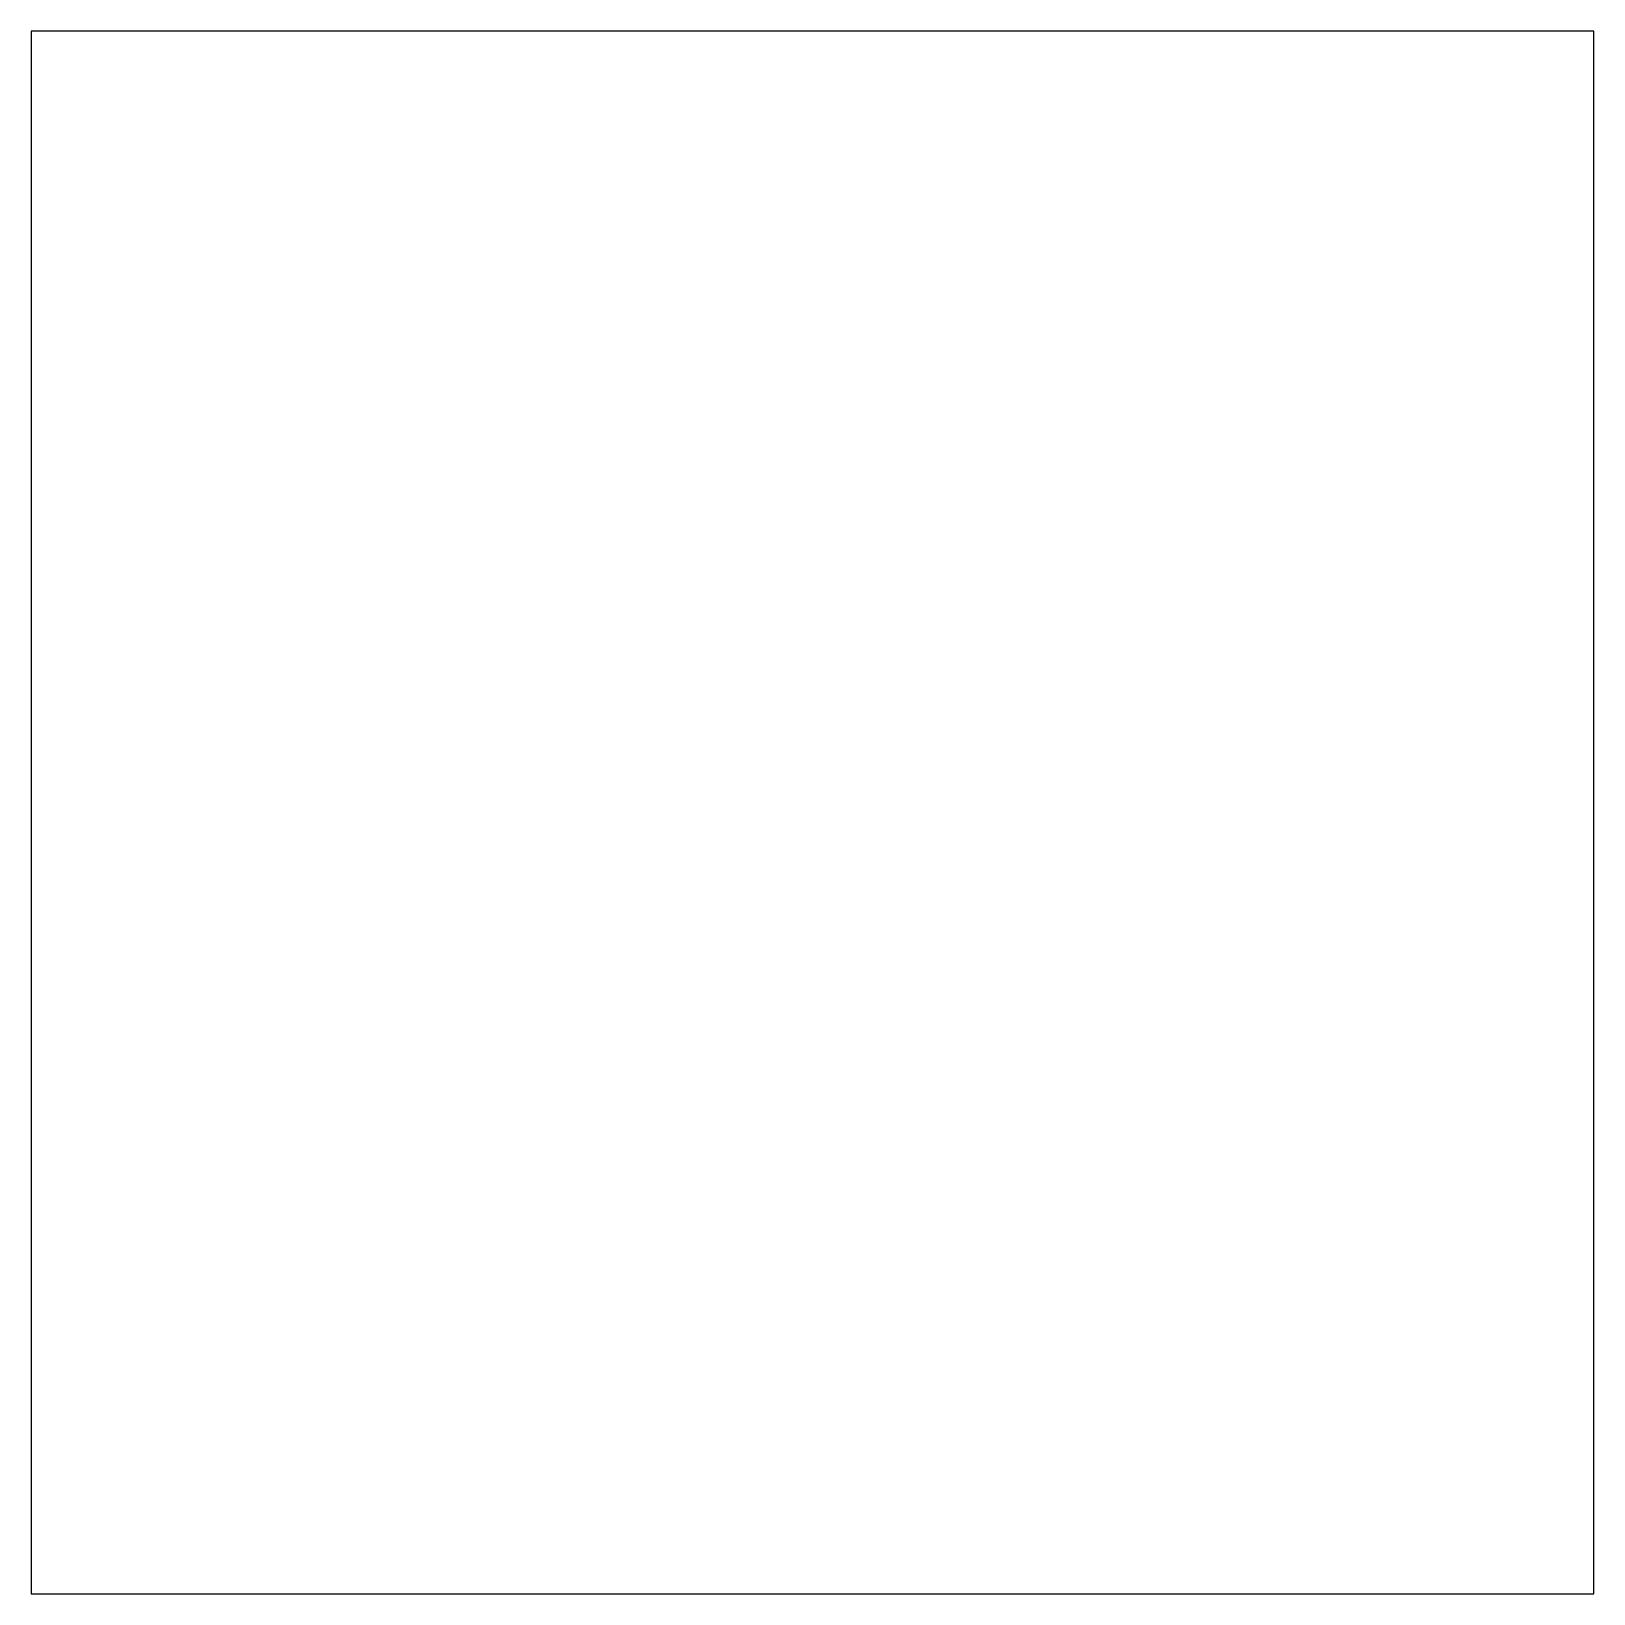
# Model space of a CAD drawing. Header units: millimetres. Extents: x 0 to 50, y 0 to 50.
import ezdxf

# ---------------------------------------------------------------- set-up
doc = ezdxf.new("R2010")
doc.units = ezdxf.units.MM
doc.layers.add('Extrude001', color=7, linetype='CONTINUOUS')

msp = doc.modelspace()

# ---------------------------------------------------------------- linework, layer by layer
at = {"layer": 'Extrude001'}
for p, q in [((0, 50), (0, 50, 10)), ((50, 50), (0, 50)), ((50, 50, 10), (0, 50, 10)), ((0, 50), (0, 50, 10)), ((0, 50), (0, 0)), ((0, 50, 10), (0, 0, 10)), ((50, 50), (0, 50)), ((0, 50), (0, 0)), ((50, 50, 10), (0, 50, 10)), ((0, 50, 10), (0, 0, 10)), ((50, 50), (50, 50, 10)), ((50, 0), (50, 50)), ((50, 0, 10), (50, 50, 10)), ((50, 50), (50, 50, 10)), ((50, 0), (50, 50)), ((50, 0, 10), (50, 50, 10)), ((0, 0), (0, 0, 10)), ((0, 0), (50, 0)), ((0, 0, 10), (50, 0, 10)), ((0, 0), (0, 0, 10)), ((0, 0), (50, 0)), ((0, 0, 10), (50, 0, 10)), ((50, 0), (50, 0, 10)), ((50, 0), (50, 0, 10))]:
    msp.add_line(p, q, dxfattribs=at)

doc.saveas('drawing.dxf')
